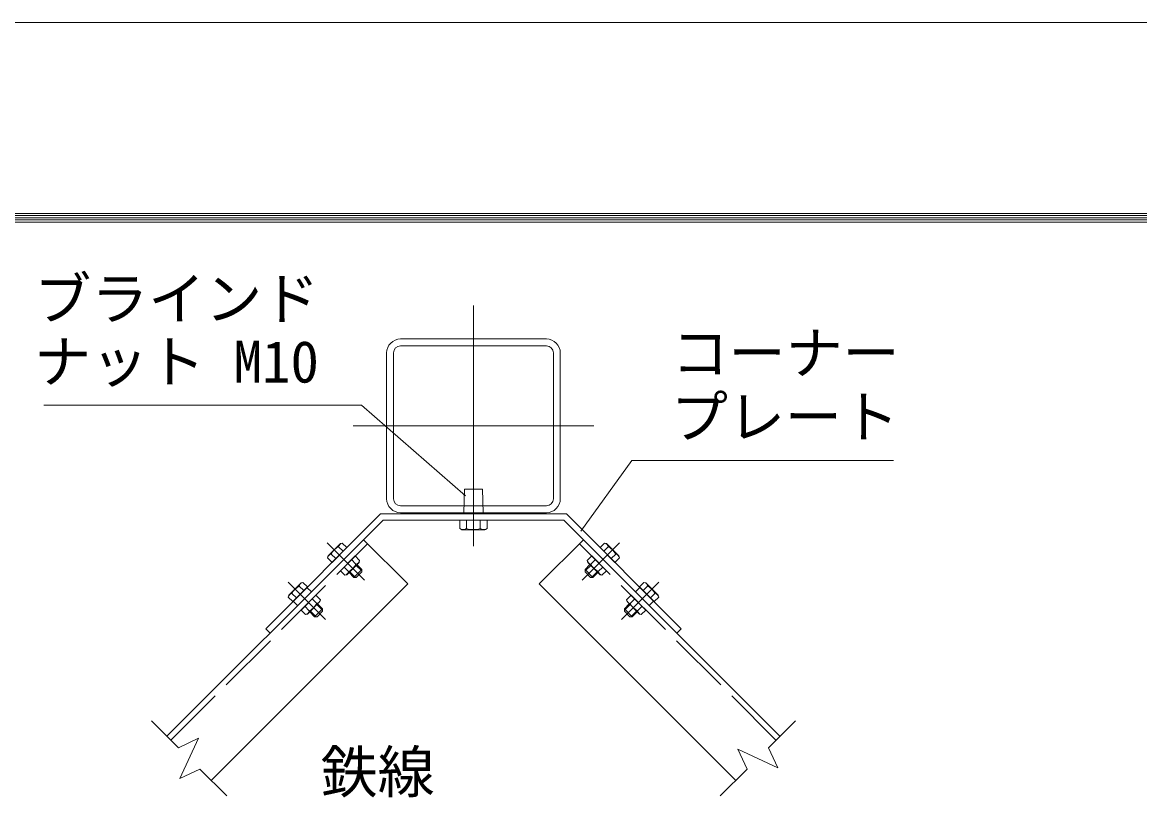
# Model space of a CAD drawing. Units: millimetres at full size; details may follow other scales. Extents: x -10500 to 10500, y -7425 to 7425.
# Drawn here: x 2276 to 5492, y 5165 to 7425 of the extents above; entities that cross this region are included whole.
import ezdxf
from ezdxf.enums import TextEntityAlignment as Align

# ---------------------------------------------------------------- set-up
doc = ezdxf.new("R2010")
doc.units = ezdxf.units.MM
doc.header["$LTSCALE"] = 30
doc.linetypes.add('DASHED', pattern=[7.5, 6, -1.5])
doc.linetypes.add('USER1', pattern=[50.8, 31.75, -6.35, 6.35, -6.35])
for name, color, linetype, lineweight in [('0-0_D-STR-TXT', 7, 'Continuous', 13), ('0-1_D-STR-DIM', 7, 'Continuous', 13), ('0-2_D-STR1', 1, 'Continuous', 18), ('0-3_D-BMK', 2, 'USER1', 13), ('0-4_D-STR3', 3, 'Continuous', 13), ('0-C_D-TTL', 7, 'Continuous', 18)]:
    doc.layers.add(name, color=color, linetype=linetype, lineweight=lineweight)
doc.styles.add('ＭＳ ゴシック', font='')
doc.styles.get('ＭＳ ゴシック').set_extended_font_data('MS Gothic')

msp = doc.modelspace()

# ---------------------------------------------------------------- linework, layer by layer
at = {"layer": '0-0_D-STR-TXT'}
for points in [[(2337.05, 6323.2), (3251.8, 6323.2), (3550.89, 6062.6)], [(4783.79, 6164.32), (4030.21, 6164.32), (3883.79, 5960.87)]]:
    msp.add_lwpolyline(points, dxfattribs=at)
at = {"layer": '0-1_D-STR-DIM'}
for p, q in [((2647.4, 5414.75), (2724.75, 5337.39)), ((4501.01, 5414.75), (4423.65, 5337.39)), ((2724.75, 5337.39), (2782.53, 5364.34)), ((2782.53, 5364.34), (2728.65, 5248.78)), ((4450.6, 5279.62), (4335.04, 5333.5)), ((4335.04, 5333.5), (4361.98, 5275.72)), ((4423.65, 5337.39), (4450.6, 5279.62)), ((2728.65, 5248.78), (2786.43, 5275.72)), ((2786.43, 5275.72), (2863.78, 5198.37)), ((4361.98, 5275.72), (4284.63, 5198.37))]:
    msp.add_line(p, q, dxfattribs=at)
at = {"layer": '0-2_D-STR1'}
for p, q in [((3784.2, 6513.65), (3364.2, 6513.65)), ((3324.2, 6473.65), (3324.2, 6053.65)), ((3344.2, 6473.65), (3344.2, 6053.65)), ((3784.2, 6493.65), (3364.2, 6493.65)), ((3804.2, 6053.65), (3804.2, 6473.65)), ((3824.2, 6053.65), (3824.2, 6473.65)), ((3364.2, 6033.65), (3784.2, 6033.65)), ((3364.2, 6013.65), (3784.2, 6013.65)), ((2691.95, 5370.2), (3257.64, 5935.88)), ((3257.64, 5935.88), (3384.91, 5808.6)), ((3890.77, 5935.88), (3763.49, 5808.6)), ((4456.46, 5370.2), (3890.77, 5935.88)), ((2819.23, 5242.92), (3384.91, 5808.6)), ((4329.18, 5242.92), (3763.49, 5808.6))]:
    msp.add_line(p, q, dxfattribs=at)
at = {"layer": '0-2_D-STR1', "linetype": 'DASHED'}
for p, q in [((2703.26, 5358.88), (3268.95, 5924.57)), ((4445.14, 5358.88), (3879.46, 5924.57))]:
    msp.add_line(p, q, dxfattribs=at)
at = {"layer": '0-2_D-STR1'}
for centre, radius, start, end in [((3364.2, 6473.65), 40, 90, 180), ((3784.2, 6473.65), 40, 0, 90), ((3364.2, 6473.65), 20, 90, 180), ((3784.2, 6473.65), 20, 0, 90), ((3364.2, 6053.65), 40, 180, 270), ((3364.2, 6053.65), 20, 180, 270), ((3784.2, 6053.65), 40, 270, 0), ((3784.2, 6053.65), 20, 270, 0)]:
    msp.add_arc(centre, radius, start, end, dxfattribs=at)
at = {"layer": '0-3_D-BMK'}
for p, q in [((3574.2, 6609.95), (3574.2, 5917.35)), ((3227.91, 6263.65), (3920.5, 6263.65)), ((3153.47, 5926.91), (3260.95, 5819.43)), ((3994.94, 5926.91), (3887.46, 5819.43)), ((3040.33, 5813.77), (3147.81, 5706.29)), ((4108.07, 5813.77), (4000.59, 5706.29))]:
    msp.add_line(p, q, dxfattribs=at)
at = {"layer": '0-4_D-STR3'}
for p, q in [((3548.2, 6081.65), (3546.2, 6013.65)), ((3548.2, 6081.65), (3600.2, 6081.65)), ((3306.75, 6010.45), (2976.21, 5679.91)), ((3314.2, 5992.45), (2988.93, 5667.18)), ((3306.75, 6010.45), (3841.66, 6010.45)), ((3534.94, 5968.07), (3534.94, 5992.45)), ((3534.94, 5992.45), (3613.46, 5992.45)), ((3546.2, 6010.45), (3602.2, 6010.45)), ((3554.57, 5968.07), (3554.57, 5992.45)), ((3593.83, 5968.07), (3593.83, 5992.45)), ((3613.46, 5968.07), (3613.46, 5992.45)), ((3541.2, 5964.45), (3534.94, 5968.07)), ((3541.2, 5964.45), (3607.2, 5964.45)), ((3607.2, 5964.45), (3613.46, 5968.07)), ((3191.17, 5924.85), (3155.53, 5889.21)), ((3191.17, 5924.85), (3196.55, 5926.29)), ((3209.57, 5913.27), (3196.55, 5926.29)), ((3938.84, 5913.27), (3951.86, 5926.29)), ((3957.24, 5924.85), (3951.86, 5926.29)), ((3957.24, 5924.85), (3992.88, 5889.21)), ((3155.53, 5889.21), (3154.09, 5883.84)), ((3177.72, 5881.43), (3164.7, 5894.45)), ((3209.57, 5913.27), (3167.11, 5870.81)), ((3198.95, 5902.66), (3185.93, 5915.68)), ((3233.61, 5889.23), (3191.15, 5846.77)), ((3233.61, 5889.23), (3246.63, 5876.21)), ((3914.8, 5889.23), (3901.78, 5876.21)), ((3914.8, 5889.23), (3957.26, 5846.77)), ((3938.84, 5913.27), (3981.3, 5870.81)), ((3949.45, 5902.66), (3962.48, 5915.68)), ((3970.68, 5881.43), (3983.71, 5894.45)), ((3992.88, 5889.21), (3994.32, 5883.84)), ((3167.11, 5870.81), (3154.09, 5883.84)), ((3201.77, 5857.39), (3214.79, 5844.36)), ((3245.19, 5870.83), (3209.55, 5835.19)), ((3222.99, 5878.62), (3236.02, 5865.59)), ((3236.56, 5862.2), (3252.83, 5845.94)), ((3238.68, 5864.32), (3252.83, 5850.18)), ((3245.19, 5870.83), (3246.63, 5876.21)), ((3909.72, 5864.32), (3895.58, 5850.18)), ((3911.84, 5862.2), (3895.58, 5845.94)), ((3903.22, 5870.83), (3901.78, 5876.21)), ((3903.22, 5870.83), (3938.86, 5835.19)), ((3925.41, 5878.62), (3912.39, 5865.59)), ((3946.64, 5857.39), (3933.62, 5844.36)), ((3981.3, 5870.81), (3994.32, 5883.84)), ((3191.15, 5846.77), (3204.17, 5833.75)), ((3209.55, 5835.19), (3204.17, 5833.75)), ((3216.06, 5841.7), (3230.2, 5827.55)), ((3218.18, 5843.82), (3234.44, 5827.55)), ((3252.83, 5850.18), (3230.2, 5827.55)), ((3230.2, 5827.55), (3236.99, 5827.55)), ((3252.83, 5843.39), (3236.99, 5827.55)), ((3252.83, 5850.18), (3252.83, 5843.39)), ((3895.58, 5850.18), (3895.58, 5843.39)), ((3895.58, 5850.18), (3918.21, 5827.55)), ((3895.58, 5843.39), (3911.42, 5827.55)), ((3918.21, 5827.55), (3911.42, 5827.55)), ((3930.23, 5843.82), (3913.97, 5827.55)), ((3932.35, 5841.7), (3918.21, 5827.55)), ((3938.86, 5835.19), (3944.23, 5833.75)), ((3957.26, 5846.77), (3944.23, 5833.75)), ((3078.03, 5811.72), (3042.39, 5776.08)), ((3096.43, 5800.13), (3053.97, 5757.68)), ((3085.82, 5789.52), (3072.79, 5802.54)), ((3078.03, 5811.72), (3083.41, 5813.16)), ((3096.43, 5800.13), (3083.41, 5813.16)), ((3095, 5798.7), (3107.73, 5785.98)), ((4053.41, 5798.7), (4040.68, 5785.98)), ((4051.98, 5800.13), (4065, 5813.16)), ((4051.98, 5800.13), (4094.43, 5757.68)), ((4062.59, 5789.52), (4075.61, 5802.54)), ((4070.38, 5811.72), (4065, 5813.16)), ((4070.38, 5811.72), (4106.02, 5776.08)), ((3042.39, 5776.08), (3040.95, 5770.7)), ((3053.97, 5757.68), (3040.95, 5770.7)), ((3064.59, 5768.29), (3051.57, 5781.31)), ((3055.4, 5759.11), (3068.13, 5746.38)), ((3120.47, 5776.09), (3078.01, 5733.64)), ((3132.05, 5757.69), (3096.41, 5722.05)), ((3109.86, 5765.48), (3122.88, 5752.46)), ((3120.47, 5776.09), (3133.49, 5763.07)), ((3132.05, 5757.69), (3133.49, 5763.07)), ((4027.94, 5776.09), (4014.91, 5763.07)), ((4016.35, 5757.69), (4014.91, 5763.07)), ((4016.35, 5757.69), (4051.99, 5722.05)), ((4038.55, 5765.48), (4025.53, 5752.46)), ((4027.94, 5776.09), (4070.39, 5733.64)), ((4093, 5759.11), (4080.28, 5746.38)), ((4083.82, 5768.29), (4096.84, 5781.31)), ((4094.43, 5757.68), (4107.46, 5770.7)), ((4106.02, 5776.08), (4107.46, 5770.7)), ((3078.01, 5733.64), (3091.04, 5720.61)), ((3088.63, 5744.25), (3101.65, 5731.23)), ((3102.92, 5728.56), (3117.06, 5714.42)), ((3105.04, 5730.68), (3121.3, 5714.42)), ((3139.69, 5737.04), (3117.06, 5714.42)), ((3123.43, 5749.07), (3139.69, 5732.8)), ((3139.69, 5730.26), (3123.85, 5714.42)), ((3125.55, 5751.19), (3139.69, 5737.04)), ((3139.69, 5737.04), (3139.69, 5730.26)), ((4022.86, 5751.19), (4008.72, 5737.04)), ((4024.98, 5749.07), (4008.72, 5732.8)), ((4008.72, 5737.04), (4008.72, 5730.26)), ((4008.72, 5737.04), (4031.35, 5714.42)), ((4008.72, 5730.26), (4024.56, 5714.42)), ((4043.37, 5730.68), (4027.1, 5714.42)), ((4045.49, 5728.56), (4031.35, 5714.42)), ((4059.78, 5744.25), (4046.76, 5731.23)), ((4070.39, 5733.64), (4057.37, 5720.61)), ((3096.41, 5722.05), (3091.04, 5720.61)), ((3117.06, 5714.42), (3123.85, 5714.42)), ((4031.35, 5714.42), (4024.56, 5714.42)), ((4051.99, 5722.05), (4057.37, 5720.61)), ((2976.21, 5679.91), (2988.93, 5667.18))]:
    msp.add_line(p, q, dxfattribs=at)
for points in [[(3546.2, 6013.65), (3602.2, 6013.65), (3600.2, 6081.65)], [(3314.2, 5992.45), (3834.2, 5992.45), (4159.47, 5667.18)], [(3841.66, 6010.45), (4172.2, 5679.91), (4159.47, 5667.18)]]:
    msp.add_lwpolyline(points, dxfattribs=at)
for centre, radius, start, end in [((3546.2, 6012.05), 1.6, 90, 270), ((3602.2, 6012.05), 1.6, 270, 90), ((3544.76, 5982.41), 17.38, 235.61575, 304.38425), ((3574.2, 6029.99), 64.96, 252.41205, 287.58795), ((3603.65, 5982.41), 17.38, 235.61575, 304.38425), ((3198.99, 5913.23), 13.29, 100.61585, 169.38415), ((3949.41, 5913.23), 13.29, 10.61585, 79.38415), ((3167.15, 5881.39), 13.29, 100.61585, 169.38415), ((3208.8, 5871.58), 49.68, 117.4121, 152.5879), ((3939.61, 5871.58), 49.68, 27.4121, 62.5879), ((3981.26, 5881.39), 13.29, 10.61585, 79.38415), ((3191.92, 5888.46), 49.68, 297.4121, 332.5879), ((3233.57, 5878.66), 13.29, 280.61585, 349.38415), ((3914.84, 5878.66), 13.29, 190.61585, 259.38415), ((3956.49, 5888.46), 49.68, 207.4121, 242.5879), ((3201.73, 5846.81), 13.29, 280.61585, 349.38415), ((3946.68, 5846.81), 13.29, 190.61585, 259.38415), ((3095.67, 5758.44), 49.68, 117.4121, 152.5879), ((3085.86, 5800.09), 13.29, 100.61585, 169.38415), ((4062.55, 5800.09), 13.29, 10.61585, 79.38415), ((4052.74, 5758.44), 49.68, 27.4121, 62.5879), ((3054.01, 5768.25), 13.29, 100.61585, 169.38415), ((3120.43, 5765.52), 13.29, 280.61585, 349.38415), ((4027.98, 5765.52), 13.29, 190.61585, 259.38415), ((4094.39, 5768.25), 13.29, 10.61585, 79.38415), ((3088.59, 5733.68), 13.29, 280.61585, 349.38415), ((3078.78, 5775.33), 49.68, 297.4121, 332.5879), ((4069.63, 5775.33), 49.68, 207.4121, 242.5879), ((4059.82, 5733.68), 13.29, 190.61585, 259.38415)]:
    msp.add_arc(centre, radius, start, end, dxfattribs=at)
at = {"layer": '0-C_D-TTL', "color": 2}
msp.add_lwpolyline([(-10500, 7425), (10500, 7425), (10500, -7425), (-10500, -7425)], close=True, dxfattribs=at)
at = {"layer": '0-C_D-TTL'}
for points in [[(-9825, 6875), (9825, 6875), (9825, -6875), (-9825, -6875)], [(-9818.75, 6868.75), (9818.75, 6868.75), (9818.75, -6868.75), (-9818.75, -6868.75)], [(-9812.5, 6862.5), (9812.5, 6862.5), (9812.5, -6862.5), (-9812.5, -6862.5)], [(-9806.25, 6856.25), (9806.25, 6856.25), (9806.25, -6856.25), (-9806.25, -6856.25)], [(-9800, 6850), (9800, 6850), (9800, -6850), (-9800, -6850)]]:
    msp.add_lwpolyline(points, close=True, dxfattribs=at)

# ---------------------------------------------------------------- texts
at = {"layer": '0-0_D-STR-TXT', "style": 'ＭＳ ゴシック'}
for s, p in [('ブラインド', (2309.76, 6533.65)), ('コーナー', (4144.83, 6377.31)), ('ナット M10', (2309.76, 6352.12)), ('プレート', (4142.93, 6193.57)), ('鉄線', (3134.2, 5171.51))]:
    msp.add_text(s, height=120.3, dxfattribs=at).set_placement(p, align=Align.BOTTOM_LEFT)

doc.saveas('drawing.dxf')
